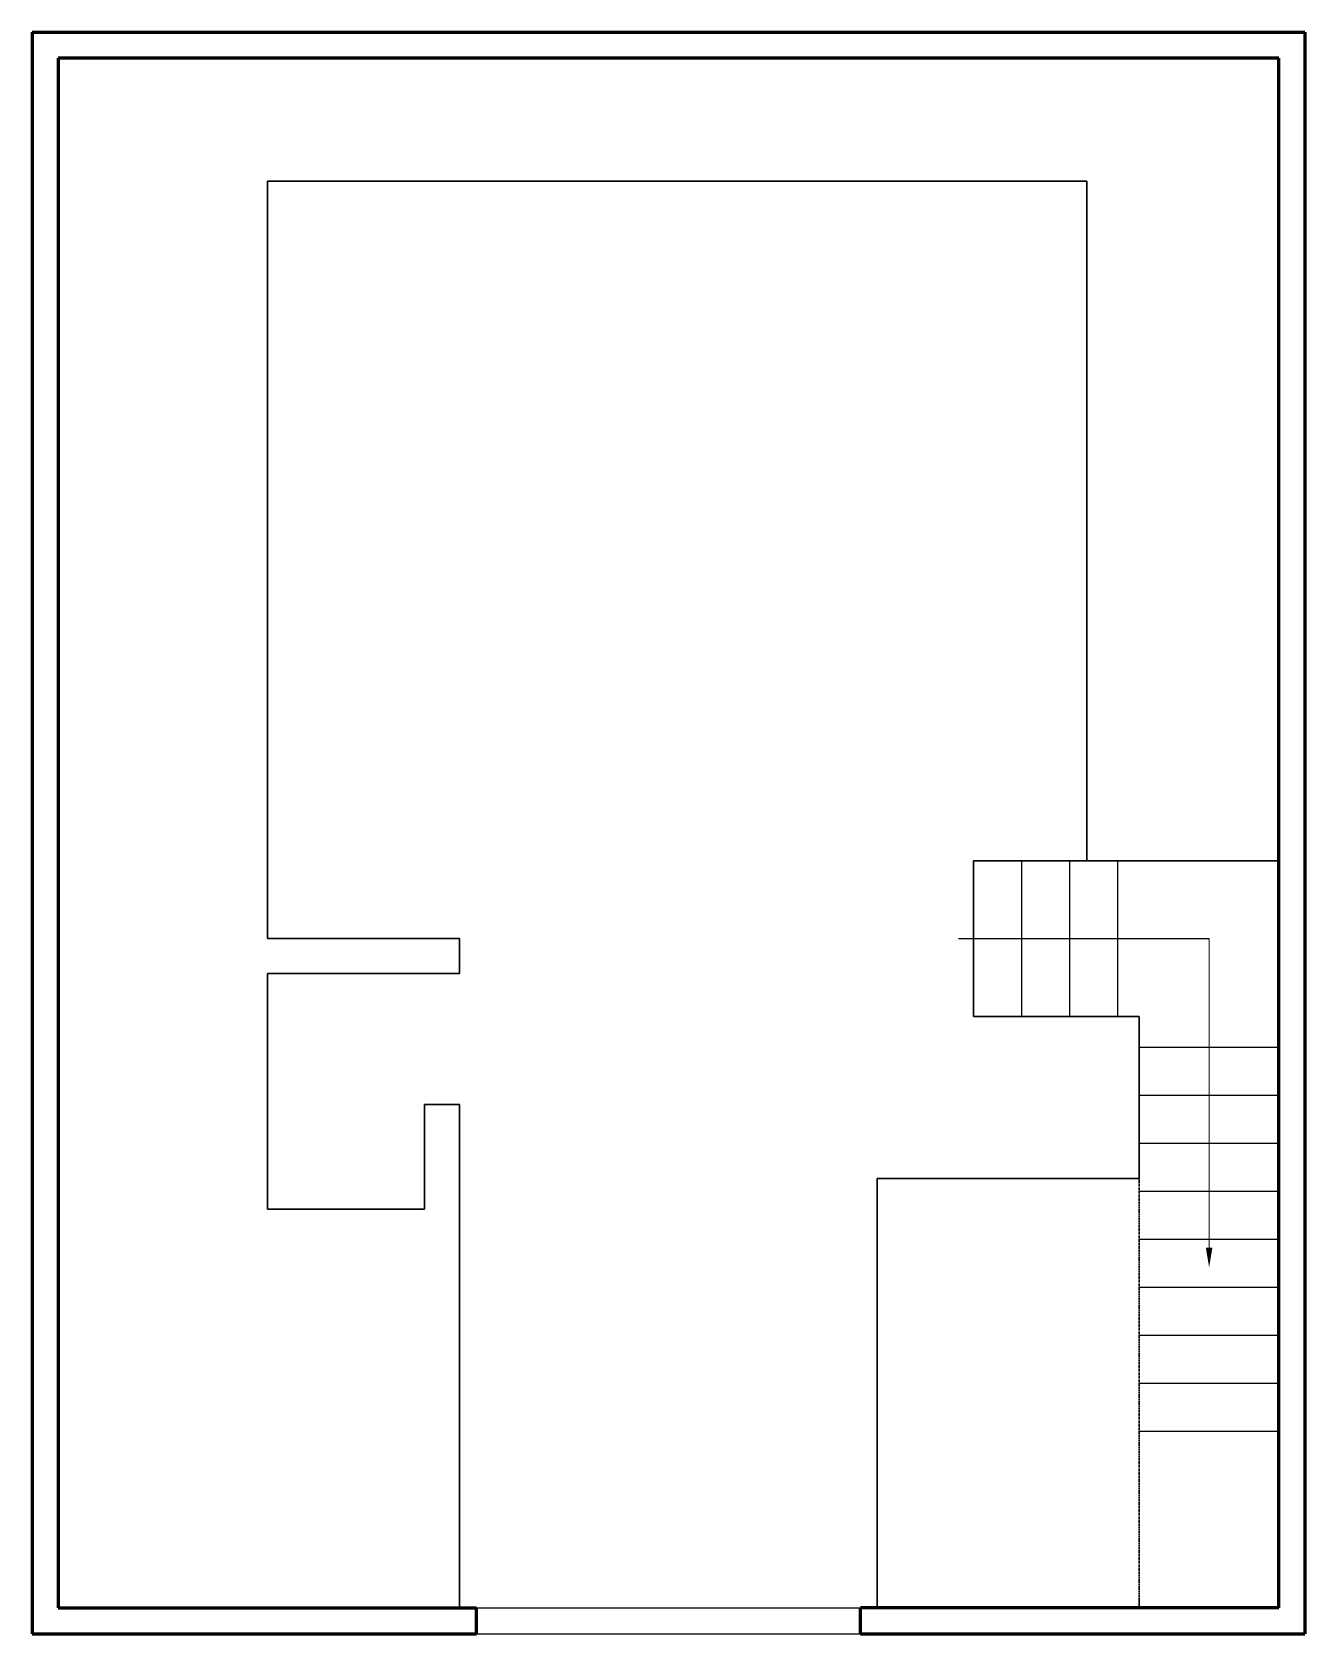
# Model space of a CAD drawing. Header units: inches. Extents: x 0 to 1578, y -28 to 824.
# Drawn here: x 1285.8 to 1577.5, y 283.6 to 650.8 of the extents above; entities that cross this region are included whole.
import ezdxf

# ---------------------------------------------------------------- set-up
doc = ezdxf.new("R2010")
doc.units = ezdxf.units.IN
doc.header["$MEASUREMENT"] = 0
doc.linetypes.add('ACAD_ISO03W100', pattern=[30, 12, -18])
for name, color, linetype in [('A-DETL-FINE', 250, 'Continuous'), ('A-DETL-LITE', 250, 'Continuous'), ('A-WALL-EXTR-HEVY', 250, 'Continuous'), ('A-WALL-INTR-MEDM', 250, 'Continuous')]:
    doc.layers.add(name, color=color, linetype=linetype)

msp = doc.modelspace()

# ---------------------------------------------------------------- linework, layer by layer
at = {"layer": 'A-DETL-FINE', "lineweight": 18}
msp.add_lwpolyline([(1555.57, 372.14), (1555.57, 442.99)], dxfattribs=at)
msp.add_solid([(1556.32, 372.14), (1555.57, 367.64), (1554.82, 372.14)], dxfattribs=at)
at = {"layer": 'A-DETL-LITE', "lineweight": 30}
msp.add_line((1501.57, 460.86), (1501.57, 425.13), dxfattribs=at)
at = {"layer": 'A-DETL-LITE', "lineweight": 25}
for p, q in [((1512.57, 460.86), (1512.57, 425.13)), ((1523.57, 460.86), (1523.57, 425.13)), ((1534.57, 460.86), (1534.57, 425.13)), ((1539.57, 418.13), (1571.57, 418.13)), ((1539.57, 407.13), (1571.57, 407.13)), ((1539.57, 396.13), (1571.57, 396.13)), ((1539.57, 385.13), (1571.57, 385.13)), ((1539.57, 374.13), (1571.57, 374.13)), ((1539.57, 363.13), (1571.57, 363.13)), ((1539.57, 352.13), (1571.57, 352.13)), ((1539.57, 341.13), (1571.57, 341.13)), ((1539.57, 330.13), (1571.57, 330.13))]:
    msp.add_line(p, q, dxfattribs=at)
at = {"layer": 'A-DETL-LITE'}
msp.add_line((1498.13, 442.99), (1555.57, 442.99), dxfattribs=at)
at = {"layer": 'A-WALL-EXTR-HEVY', "lineweight": 60}
for p, q in [((1285.77, 650.77), (1577.54, 650.77)), ((1285.79, 650.77), (1285.79, 283.63)), ((1577.54, 650.77), (1577.54, 283.63)), ((1577.54, 650.77), (1577.54, 283.63)), ((1291.74, 644.8), (1291.72, 289.61)), ((1571.57, 644.8), (1291.74, 644.8)), ((1571.57, 289.61), (1571.57, 644.8)), ((1285.79, 283.63), (1387.67, 283.63)), ((1475.67, 283.63), (1577.54, 283.63))]:
    msp.add_line(p, q, dxfattribs=at)
at = {"layer": 'A-WALL-INTR-MEDM', "lineweight": 30}
for p, q in [((1339.73, 616.62), (1527.57, 616.62)), ((1339.73, 442.99), (1339.73, 616.62)), ((1527.57, 460.86), (1527.57, 616.62)), ((1501.57, 460.86), (1571.57, 460.86)), ((1383.72, 442.99), (1339.73, 442.99)), ((1383.72, 442.99), (1383.72, 434.99)), ((1383.72, 434.99), (1383.72, 442.99)), ((1339.73, 380.97), (1339.73, 434.99)), ((1383.72, 434.99), (1339.73, 434.99)), ((1539.57, 425.13), (1501.57, 425.13)), ((1539.57, 388.02), (1539.57, 425.13)), ((1383.72, 404.99), (1375.72, 404.99)), ((1383.72, 404.99), (1375.72, 404.99)), ((1375.72, 404.99), (1375.72, 380.97)), ((1383.72, 289.61), (1383.72, 404.99)), ((1539.57, 388.02), (1479.51, 388.02)), ((1479.51, 388.02), (1479.51, 289.61)), ((1539.57, 388.02), (1539.57, 388.02)), ((1375.72, 380.97), (1339.73, 380.97)), ((1539.57, 291.61), (1539.57, 289.61)), ((1539.57, 289.61), (1539.57, 291.61))]:
    msp.add_line(p, q, dxfattribs=at)
at = {"layer": 'A-WALL-INTR-MEDM', "linetype": 'ACAD_ISO03W100', "lineweight": 30, "ltscale": 0.001}
msp.add_line((1539.57, 388.02), (1539.57, 291.61), dxfattribs=at)
at = {"layer": 'A-WALL-INTR-MEDM', "lineweight": 60}
for p, q in [((1291.72, 289.61), (1387.67, 289.61)), ((1387.67, 283.63), (1387.67, 289.61)), ((1571.57, 289.61), (1475.67, 289.61)), ((1475.67, 283.63), (1475.67, 289.61))]:
    msp.add_line(p, q, dxfattribs=at)
at = {"layer": 'A-WALL-INTR-MEDM'}
for p, q in [((1387.67, 289.61), (1475.67, 289.61)), ((1387.67, 283.63), (1475.67, 283.63))]:
    msp.add_line(p, q, dxfattribs=at)

doc.saveas('drawing.dxf')
